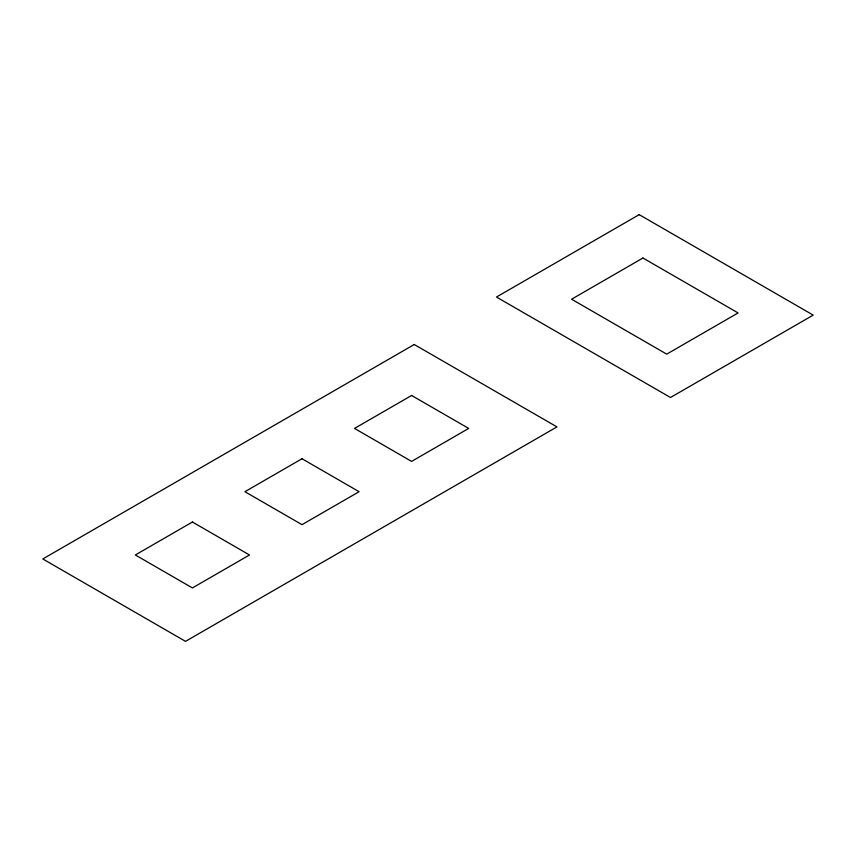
<?xml version="1.0" encoding="UTF-8"?>
<svg xmlns="http://www.w3.org/2000/svg" width="856" height="856" viewBox="0 0 856 856"><rect width="100%" height="100%" fill="white"/><g stroke="black" fill="none" stroke-linecap="round" stroke-linejoin="round"><path stroke-width="1.28" d="M414.24 344.508L42.8 558.957L185.506 641.358L556.956 426.898L414.24 344.508M639.186 214.642L496.469 297.043L670.494 397.505L813.2 315.115L639.186 214.642M642.942 258.009L571.594 299.215L666.728 354.138L738.086 312.943L642.942 258.009M192.418 522.021L135.334 554.977L192.418 587.933L249.503 554.977L192.418 522.021M302.007 458.741L244.923 491.708L302.007 524.664L359.092 491.708L302.007 458.741M411.597 395.472L354.512 428.428L411.597 461.395L468.681 428.428L411.597 395.472"/></g></svg>
